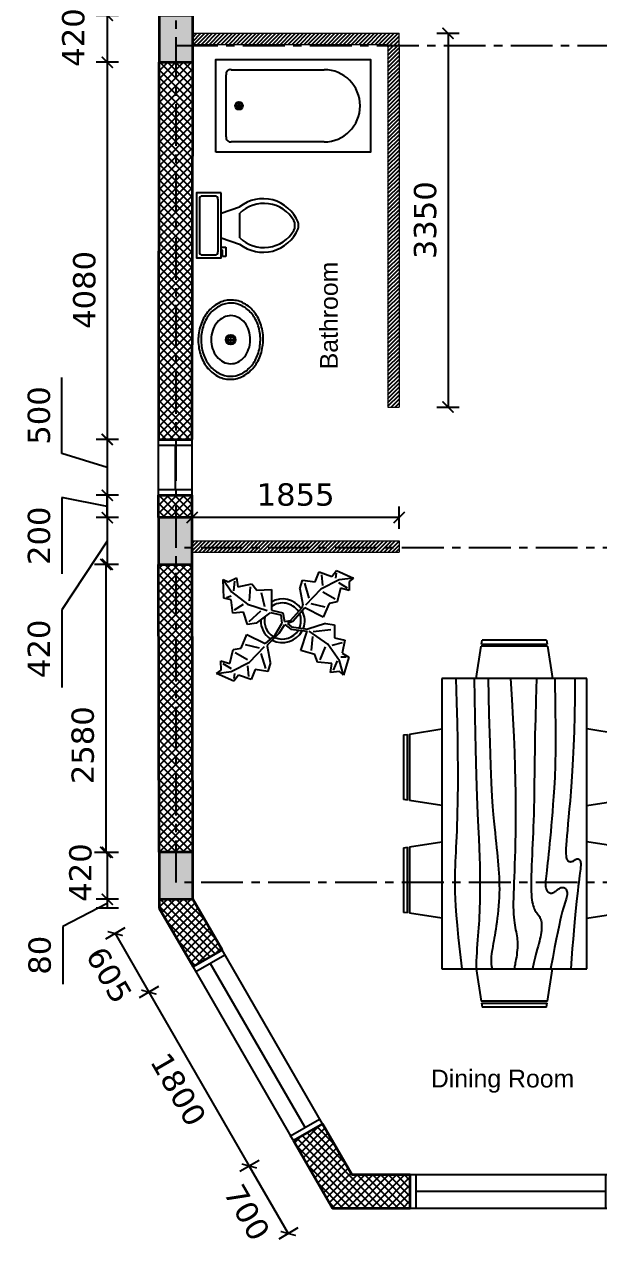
# Model space of a CAD drawing. Header units: inches. Extents: x 16003 to 43424, y 15062 to 33012.
# Drawn here: x 16003 to 21151, y 15418 to 26327 of the extents above; entities that cross this region are included whole.
import ezdxf

# ---------------------------------------------------------------- set-up
doc = ezdxf.new("R2010")
doc.units = ezdxf.units.IN
doc.header["$MEASUREMENT"] = 0
doc.linetypes.add('CENTER', pattern=[2, 1.25, -0.25, 0.25, -0.25])
for name, color, linetype, lineweight in [('Columns', 7, 'Continuous', 35), ('External Walls', 2, 'Continuous', 35), ('Internal Walls', 1, 'Continuous', 20)]:
    doc.layers.add(name, color=color, linetype=linetype, lineweight=lineweight)
for name, color, linetype in [('Dimensions', 1, 'Continuous'), ('Furniture', 8, 'Continuous'), ('Grid Lines', 8, 'CENTER'), ('Hatch', 7, 'Continuous'), ('Text', 7, 'Continuous'), ('Windows', 3, 'Continuous')]:
    doc.layers.add(name, color=color, linetype=linetype)
doc.styles.get("Standard").update_dxf_attribs({"font": 'arial.ttf'})
doc.styles.add('Verdana', font='verdana.ttf')
doc.dimstyles.get("Standard").update_dxf_attribs({"dimscale": 100, "dimtxt": 2, "dimasz": 1, "dimexe": 1, "dimexo": 1, "dimgap": 1, "dimtad": 1, "dimdec": 0, "dimrnd": 5, "dimzin": 0, "dimdsep": 46, "dimtxsty": 'Verdana', "dimblk": 'ARCHTICK', "dimcen": 0.09, "dimclrd": 256, "dimclre": 256, "dimclrt": 256, "dimadec": 0, "dimazin": 0, "dimtfac": 1, "dimtdec": 0, "dimtofl": 0, "dimtmove": 0, "dimatfit": 3, "dimfxl": 1, "dimfxlon": 1, "dimtfillclr": 2, "dimtolj": 1, "dimtzin": 0, "dimlwd": -1, "dimlwe": -1, "dimarcsym": 0})

# ---------------------------------------------------------------- blocks, each defined once
blk = doc.blocks.new('Window Type W1 1800mm')
at = {"layer": 'Windows'}
for p, q in [((0, 300), (1800, 300)), ((0, 300), (50, 300)), ((50, 300), (50, 0)), ((1750, 300), (1750, 0)), ((0, 0), (1800, 0))]:
    blk.add_line(p, q, dxfattribs=at)
at = {"layer": 'Windows', "color": 251}
blk.add_line((50, 150), (1750, 150), dxfattribs=at)
blk = doc.blocks.new('Dining Set - 36 x 72 in.')
at = {"linetype": 'Continuous'}
for p, q in [((-22, 27.5), (-22.1562, 26.50042)), ((-22, 27.5), (-6, 27.5)), ((-5.8437, 26.49966), (-6, 27.5)), ((6, 27.5), (5.8438, 26.50042)), ((6, 27.5), (22, 27.5)), ((22.1563, 26.49966), (22, 27.5)), ((-22.2343, 26.00059), (-23.4847, 17.99762)), ((-22.2304, 26), (-5.7608, 26)), ((-5.8416, 26.5), (-22.1534, 26.5)), ((-4.5152, 17.99762), (-5.7655, 25.99926)), ((5.7657, 26.00059), (4.5153, 17.99762)), ((5.7696, 26), (22.2392, 26)), ((22.1584, 26.5), (5.8466, 26.5)), ((23.4848, 17.99762), (22.2345, 25.99926)), ((36, 18), (-36, 18)), ((-36, 18), (-36, -18)), ((36, -18), (36, 18)), ((-44.0006, 8.23428), (-35.9976, 9.48474)), ((44.0006, 8.23428), (35.9976, 9.48474)), ((-45.5, 8), (-44.5004, 8.15617)), ((-45.5, 8), (-45.5, -8)), ((-44.5, -8.15843), (-44.5, 8.15338)), ((-44, 8.23041), (-44, -8.23915)), ((44, 8.23041), (44, -8.23915)), ((44.5, -8.15843), (44.5, 8.15338)), ((45.5, 8), (44.5005, 8.15617)), ((45.5, 8), (45.5, -8)), ((-44.4997, -8.15631), (-45.5, -8)), ((-35.9976, -9.48476), (-43.9993, -8.2345)), ((35.9976, -9.48476), (43.9993, -8.2345)), ((44.4997, -8.15631), (45.5, -8)), ((-36, -18), (36, -18)), ((-22.2343, -26.0006), (-23.4847, -17.99762)), ((-4.5152, -17.99762), (-5.7655, -25.99928)), ((5.7657, -26.0006), (4.5153, -17.99762)), ((23.4848, -17.99762), (22.2345, -25.99928)), ((-22.2304, -26), (-5.7608, -26)), ((-22, -27.5), (-22.1562, -26.50044)), ((-5.8416, -26.5), (-22.1534, -26.5)), ((-5.8437, -26.49967), (-6, -27.5)), ((5.7696, -26), (22.2392, -26)), ((6, -27.5), (5.8438, -26.50044)), ((22.1584, -26.5), (5.8466, -26.5)), ((22.1563, -26.49967), (22, -27.5)), ((-22, -27.5), (-6, -27.5)), ((6, -27.5), (22, -27.5))]:
    blk.add_line(p, q, dxfattribs=at)
for points in [[(-36, 15), (-31.1772, 14.97754), (-26.8079, 14.91406), (-22.8538, 14.81543), (-19.276, 14.6875), (-16.0362, 14.53613), (-13.0957, 14.36718), (-10.4159, 14.18652), (-7.9583, 14), (-5.6904, 13.81315), (-3.6035, 13.63021), (-1.6954, 13.45508), (0.0365, 13.29166), (1.5945, 13.14388), (2.9811, 13.01562), (4.1988, 12.9108), (5.25, 12.83333), (6.1393, 12.78613), (6.8802, 12.76823), (7.4883, 12.77767), (7.9792, 12.8125), (8.3685, 12.87077), (8.6719, 12.95052), (8.9049, 13.0498), (9.0833, 13.16666), (9.2205, 13.29899), (9.3216, 13.44401), (9.3895, 13.59879), (9.4271, 13.76041), (9.4373, 13.92594), (9.4232, 14.09245), (9.3875, 14.257), (9.3333, 14.41666), (9.2638, 14.56917), (9.1836, 14.71484), (9.0975, 14.85465), (9.0104, 14.98958), (8.9272, 15.1206), (8.8529, 15.2487), (8.7922, 15.37483), (8.75, 15.5), (8.7305, 15.62467), (8.7344, 15.74739), (8.7617, 15.86621), (8.8125, 15.97916), (8.8867, 16.08431), (8.9844, 16.17968), (9.1055, 16.26334), (9.25, 16.33333), (9.4189, 16.38802), (9.6172, 16.42708), (9.8506, 16.45052), (10.125, 16.45833), (10.4463, 16.45052), (10.8203, 16.42708), (11.2529, 16.38802), (11.75, 16.33333), (12.3184, 16.26318), (12.9694, 16.17838), (13.7151, 16.07991), (14.5677, 15.96875), (15.5395, 15.84586), (16.6426, 15.71224), (17.8893, 15.56884), (19.2917, 15.41666), (20.859, 15.25667), (22.5879, 15.08984), (24.4721, 14.91715), (26.5052, 14.73958), (28.6809, 14.5581), (30.9929, 14.3737), (33.4347, 14.18733), (36, 14)], [(-36, 10), (-28.9766, 10.14274), (-23.1725, 10.20442), (-18.4241, 10.19775), (-14.5677, 10.13541), (-11.4399, 10.03011), (-8.877, 9.89453), (-6.7154, 9.74137), (-4.7917, 9.58333), (-2.9698, 9.43082), (-1.2246, 9.28515), (0.4415, 9.14534), (2.026, 9.01041), (3.5266, 8.87939), (4.9408, 8.7513), (6.266, 8.62516), (7.5, 8.5), (8.6411, 8.37549), (9.6914, 8.2539), (10.6538, 8.13818), (11.5312, 8.03125), (12.3267, 7.93603), (13.043, 7.85547), (13.6831, 7.79248), (14.25, 7.75), (14.7471, 7.7303), (15.1797, 7.73307), (15.5537, 7.75732), (15.875, 7.80208), (16.1494, 7.86637), (16.3828, 7.94922), (16.5811, 8.04964), (16.75, 8.16666), (16.8944, 8.29915), (17.0143, 8.44531), (17.1089, 8.60319), (17.1771, 8.77083), (17.218, 8.94629), (17.2305, 9.1276), (17.2137, 9.31282), (17.1667, 9.5), (17.0895, 9.6875), (16.987, 9.875), (16.8649, 10.0625), (16.7292, 10.25), (16.5856, 10.4375), (16.4401, 10.625), (16.2985, 10.8125), (16.1667, 11), (16.05, 11.18733), (15.9518, 11.3737), (15.8752, 11.5581), (15.8229, 11.73958), (15.798, 11.91715), (15.8034, 12.08984), (15.842, 12.25667), (15.9167, 12.41666), (16.0295, 12.56836), (16.1784, 12.70833), (16.3605, 12.83268), (16.5729, 12.9375), (16.8127, 13.01888), (17.0768, 13.07291), (17.3625, 13.0957), (17.6667, 13.08333), (17.9894, 13.03312), (18.3418, 12.94726), (18.7382, 12.82918), (19.1927, 12.68229), (19.7195, 12.51001), (20.3327, 12.31575), (21.0465, 12.10294), (21.875, 11.875), (22.8357, 11.63354), (23.959, 11.37304), (25.2786, 11.08618), (26.8282, 10.76562), (28.6414, 10.40405), (30.752, 9.99414), (33.1936, 9.52856), (36, 9)], [(-36, 5.5), (-30.7157, 5.3348), (-26.069, 5.20963), (-21.9946, 5.11767), (-18.4271, 5.05208), (-15.3009, 5.00602), (-12.5508, 4.97265), (-10.1112, 4.94515), (-7.9167, 4.91666), (-5.909, 4.88167), (-4.0586, 4.83984), (-2.3429, 4.79215), (-0.7396, 4.73958), (0.7739, 4.6831), (2.22, 4.6237), (3.6213, 4.56233), (5, 4.5), (6.373, 4.43782), (7.7344, 4.3776), (9.0723, 4.32129), (10.375, 4.27083), (11.6309, 4.22819), (12.8281, 4.19531), (13.9551, 4.17415), (15, 4.16666), (15.954, 4.17448), (16.819, 4.19791), (17.6001, 4.23698), (18.3021, 4.29166), (18.9299, 4.36198), (19.4883, 4.44791), (19.9823, 4.54948), (20.4167, 4.66666), (20.7969, 4.79899), (21.1302, 4.94401), (21.4245, 5.09879), (21.6875, 5.26041), (21.9271, 5.42594), (22.1511, 5.59245), (22.3672, 5.757), (22.5834, 5.91666), (22.8065, 6.06868), (23.0404, 6.21093), (23.2879, 6.34147), (23.5521, 6.45833), (23.8358, 6.55957), (24.142, 6.64323), (24.4735, 6.70735), (24.8334, 6.75), (25.2235, 6.76969), (25.642, 6.76692), (26.0858, 6.74267), (26.5521, 6.69791), (27.0379, 6.63362), (27.5404, 6.55078), (28.0565, 6.45036), (28.5834, 6.33333), (29.1242, 6.19987), (29.7071, 6.04687), (30.3661, 5.87044), (31.1354, 5.66666), (32.0493, 5.43164), (33.142, 5.16146), (34.4475, 4.85221), (36, 4.5)], [(-36, -1), (-30.7915, -0.6591), (-26.0195, -0.38216), (-21.6519, -0.16284), (-17.6563, 0.00521), (-14.0005, 0.12833), (-10.6523, 0.21289), (-7.5796, 0.26522), (-4.75, 0.29166), (-2.134, 0.29793), (0.2878, 0.28711), (2.5317, 0.26163), (4.6146, 0.22396), (6.5529, 0.17651), (8.3633, 0.12174), (10.0623, 0.06209), (11.6667, 0), (13.1899, -0.06201), (14.6341, -0.1211), (15.9982, -0.17432), (17.2813, -0.21875), (18.4823, -0.25147), (19.6003, -0.26953), (20.6343, -0.27002), (21.5834, -0.25), (22.4481, -0.20768), (23.2357, -0.14584), (23.9549, -0.06836), (24.6146, 0.02083), (25.2235, 0.11784), (25.7904, 0.21875), (26.3241, 0.31966), (26.8334, 0.41666), (27.3265, 0.50618), (27.8099, 0.58593), (28.2894, 0.65397), (28.7709, 0.70833), (29.2601, 0.74707), (29.763, 0.76823), (30.2855, 0.76985), (30.8334, 0.75), (31.4088, 0.70784), (31.9994, 0.64713), (32.589, 0.57275), (33.1615, 0.48958), (33.7008, 0.4025), (34.1908, 0.3164), (34.6153, 0.23616), (34.9584, 0.16666), (35.2099, 0.11165), (35.3848, 0.07031), (35.504, 0.04069), (35.5886, 0.02083), (35.6594, 0.00879), (35.7377, 0.0026), (35.8442, 0.00032), (36, 0)], [(-36, -6.5), (-27.1843, -6.31267), (-20.084, -6.1263), (-14.469, -5.9419), (-10.1094, -5.76042), (-6.7752, -5.58285), (-4.2363, -5.41016), (-2.2629, -5.24333), (-0.625, -5.08334), (0.8708, -4.93099), (2.2715, -4.78646), (3.5872, -4.64974), (4.8281, -4.52084), (6.0046, -4.39974), (7.127, -4.28646), (8.2053, -4.18099), (9.25, -4.08334), (10.2705, -3.99382), (11.2734, -3.91407), (12.2647, -3.84603), (13.25, -3.79167), (14.2354, -3.75293), (15.2266, -3.73177), (16.2295, -3.73015), (17.25, -3.75), (18.2912, -3.79248), (19.3451, -3.85547), (20.4009, -3.93604), (21.4479, -4.03125), (22.4754, -4.13819), (23.4727, -4.25391), (24.4289, -4.37549), (25.3334, -4.5), (26.1785, -4.62492), (26.9694, -4.74935), (27.7145, -4.87281), (28.4219, -4.99479), (29.1, -5.11483), (29.7572, -5.23242), (30.4016, -5.34709), (31.0417, -5.45834), (31.6837, -5.56437), (32.3262, -5.65821), (32.9658, -5.73153), (33.599, -5.77604), (34.2224, -5.78345), (34.8327, -5.74545), (35.4264, -5.65373), (36, -5.5)], [(-36, -10), (-26.4022, -9.81299), (-18.4675, -9.62891), (-11.9839, -9.45069), (-6.7396, -9.28125), (-2.5226, -9.12354), (0.8789, -8.98047), (3.6769, -8.85498), (6.0833, -8.75), (8.2767, -8.66765), (10.3021, -8.60677), (12.1712, -8.56543), (13.8958, -8.54167), (15.4876, -8.53353), (16.9583, -8.53907), (18.3197, -8.55632), (19.5834, -8.58334), (20.7616, -8.61841), (21.8685, -8.66081), (22.9188, -8.71004), (23.9271, -8.76563), (24.9081, -8.82707), (25.8763, -8.89388), (26.8465, -8.96558), (27.8334, -9.04167), (28.8474, -9.12118), (29.8828, -9.20117), (30.93, -9.27824), (31.9792, -9.34896), (33.0205, -9.40991), (34.0443, -9.45768), (35.0407, -9.48885), (36, -9.5)], [(-36, -14.5), (-30.0881, -14.33513), (-25.0332, -14.21224), (-20.7312, -14.12647), (-17.0781, -14.07292), (-13.97, -14.04671), (-11.3027, -14.04297), (-8.9724, -14.05681), (-6.875, -14.08334), (-4.9224, -14.11833), (-3.0905, -14.16016), (-1.3709, -14.20785), (0.2448, -14.26042), (1.7647, -14.3169), (3.1973, -14.3763), (4.5507, -14.43767), (5.8333, -14.5), (7.0554, -14.5621), (8.235, -14.62175), (9.3922, -14.67652), (10.5469, -14.72396), (11.7192, -14.76164), (12.929, -14.78711), (14.1965, -14.79794), (15.5417, -14.79167), (16.9933, -14.76424), (18.6152, -14.70508), (20.4804, -14.60197), (22.6615, -14.44271), (25.2312, -14.21509), (28.2624, -13.9069), (31.8277, -13.50594), (36, -13)]]:
    blk.add_lwpolyline(points, dxfattribs=at)
blk = doc.blocks.new('Bath Tub - 26 x 60 in.')
for p, q in [((8, -18), (10, -18)), ((9, -17), (9, -19))]:
    blk.add_line(p, q)
blk.add_lwpolyline([(0, -36), (0, 0), (60, 0), (60, -36)], close=True)
for points in [[(6, -4), (42, -4)], [(4, -30), (4, -6)], [(42, -32), (6, -32)]]:
    blk.add_lwpolyline(points)
for radius in [1.5, 1]:
    blk.add_circle((9, -18), radius)
for centre, radius, start, end in [((5.75, -5.75), 1.77, 81.8699, 188.1301), ((42, -18), 14, 270, 90), ((5.75, -30.25), 1.77, 171.8699, 278.1301)]:
    blk.add_arc(centre, radius, start, end)
blk = doc.blocks.new('Toilet - top')
for p, q in [((9.5, -6), (9.5, -2)), ((-10, -8.5), (-8, -8.5)), ((-10, -9.5), (-10, -8.5)), ((-7, -9.5), (-10, -9.5)), ((-8, -8.5), (-8, -8)), ((-7, -8), (-7, -9.5)), ((-4, -8), (-6, -14)), ((4, -8), (6, -14)), ((4, -14), (-4, -14))]:
    blk.add_line(p, q)
blk.add_lwpolyline([(10.5, -8), (10.5, 0), (-10.5, 0), (-10.5, -8)], close=True)
for points in [[(-9.5, -2), (-9.5, -6)], [(8.5, -1), (-8.5, -1)], [(-8.5, -7), (8.5, -7)]]:
    blk.add_lwpolyline(points)
for centre, radius, start, end in [((-8.62, -1.88), 0.884, 81.8699, 188.1301), ((8.62, -1.88), 0.884, 351.8699, 98.1301), ((-8.62, -6.12), 0.884, 171.8699, 278.1301), ((8.62, -6.12), 0.884, 261.8699, 8.1301), ((3.52, -21.58), 12.17, 141.4691, 247.9714), ((4.2, -21.82), 11.33, 136.3677, 238.9468), ((-3.52, -21.58), 12.17, 292.0284, 38.5307), ((-4.2, -21.82), 11.33, 301.053, 43.6321), ((0, -27.88), 4, 245.7318, 294.2682), ((0, -29), 4, 254.8605, 285.1395)]:
    blk.add_arc(centre, radius, start, end)
blk = doc.blocks.new('Sink - Oval top')
for p, q in [((-1, 0), (1, 0)), ((0, 1), (0, -1))]:
    blk.add_line(p, q)
at = {"linetype": 'Continuous'}
for points in [[(-12.23, 0.39, 0.117634), (-11.46, -3.36, 0.104469), (-8.88, -6.8, 0.090016), (-5.08, -9.07, 0.08192), (-0.32, -10.02, 0.08192), (4.49, -9.38, 0.090016), (8.42, -7.36, 0.104469), (11.22, -4.09, 0.117634), (12.23, -0.39, 0.117634), (11.46, 3.36, 0.104469), (8.88, 6.8, 0.090016), (5.08, 9.07, 0.08192), (0.32, 10.02, 0.08192), (-4.49, 9.38, 0.090016), (-8.42, 7.36, 0.104469), (-11.22, 4.09, 0.117634)], [(-11.29, 0.16, 0.118622), (-10.52, -3.25, 0.104678), (-8.07, -6.36, 0.089562), (-4.54, -8.37, 0.081185), (-0.13, -9.15, 0.081185), (4.3, -8.49, 0.089562), (7.89, -6.58, 0.104678), (10.42, -3.55, 0.118622), (11.29, -0.16, 0.118622), (10.52, 3.25, 0.104678), (8.07, 6.36, 0.089562), (4.54, 8.37, 0.081185), (0.13, 9.15, 0.081185), (-4.3, 8.49, 0.089562), (-7.89, 6.58, 0.104678), (-10.42, 3.55, 0.118622)], [(-7.42, 0.08, 0.118283), (-6.91, -2.17, 0.104607), (-5.29, -4.21, 0.089718), (-2.97, -5.53, 0.081436), (-0.07, -6.04, 0.081436), (2.84, -5.59, 0.089718), (5.2, -4.33, 0.104607), (6.86, -2.32, 0.118283), (7.42, -0.08, 0.118283), (6.91, 2.17, 0.104607), (5.29, 4.21, 0.089718), (2.97, 5.53, 0.081436), (0.07, 6.04, 0.081436), (-2.84, 5.59, 0.089718), (-5.2, 4.33, 0.104607), (-6.86, 2.32, 0.118283)]]:
    blk.add_lwpolyline(points, format="xyb", close=True, dxfattribs=at)
for radius in [1.5, 1]:
    blk.add_circle((0, 0), radius)
blk = doc.blocks.new('Window Type W3 500mm')
at = {"layer": 'Windows'}
for p, q in [((0, 300), (500, 300)), ((0, 300), (50, 300)), ((50, 300), (50, 0)), ((450, 300), (450, 0)), ((0, 0), (500, 0))]:
    blk.add_line(p, q, dxfattribs=at)
at = {"layer": 'Windows', "color": 251}
blk.add_line((50, 150), (450, 150), dxfattribs=at)
blk = doc.blocks.new('Plant - Rubber or Philodendron')
at = {"linetype": 'Continuous'}
for p, q in [((8.8871, 10.7908), (9.9809, 13.4933)), ((9.9809, 13.4933), (13.3837, 12.301)), ((13.3837, 12.301), (14.68, 13.9039)), ((14.68, 13.9039), (19.3848, 11.8146)), ((-16.2005, 11.4774), (-13.9899, 8.1064)), ((-16.2005, 11.4774), (-14.8639, 10.7964)), ((-16.0159, 6.3329), (-16.2005, 11.4774)), ((-14.8639, 10.7964), (-12.6195, 11.8975)), ((-13.3174, 8.325), (-13.0735, 11.0065)), ((-12.6195, 11.8975), (-12.1909, 9.4345)), ((-12.1909, 9.4345), (-8.3829, 10.3)), ((-8.3829, 10.3), (-7.0549, 8.501)), ((4.6914, 8.8812), (5.3859, 11.2828)), ((5.3859, 11.2828), (8.8871, 10.7908)), ((5.9878, 10.4842), (7.1971, 6.3869)), ((15.3859, 11.3055), (10.3916, 8.7942)), ((10.5828, 12.6946), (10.8893, 9.7953)), ((14.5816, 13.2037), (14.3848, 11.8033)), ((15.2875, 10.6053), (17.5907, 9.2105)), ((19.3848, 11.8146), (15.3859, 11.3055)), ((19.3848, 11.8146), (18.1868, 10.9119)), ((18.1868, 10.9119), (18.1925, 8.4119)), ((-15.3434, 6.5514), (-13.9984, 6.9884)), ((-13.9899, 8.1064), (-9.5434, 4.7185)), ((-8.8369, 9.409), (-9.0894, 5.6095)), ((-7.0549, 8.501), (-3.0284, 8.6941)), ((-4.8529, 4.012), (-5.7184, 7.82)), ((-3.0284, 8.6941), (-3.0709, 3.1041)), ((4.6914, 8.8812), (5.5014, 4.4831)), ((10.3916, 8.7942), (6.2847, 4.4028)), ((14.2977, 6.1031), (10.9934, 7.9956)), ((15.7909, 9.1065), (14.8995, 5.3044)), ((18.1925, 8.4119), (15.7909, 9.1065)), ((-14.0069, 5.8704), (-16.0159, 6.3329)), ((-13.5868, 2.2894), (-14.0069, 5.8704)), ((-13.1329, 3.1804), (-10.6614, 4.727)), ((-9.5434, 4.7185), (-4.1917, 2.9888)), ((2.1141, 0.2298), (5.4346, 3.9146)), ((6.1032, 3.6844), (2.8262, -0.031)), ((5.4346, 3.9146), (5.5014, 4.4831)), ((11.1089, 1.1958), (6.1032, 3.6844)), ((7.7005, 4.8881), (11.5025, 3.9967)), ((12.7005, 4.8994), (11.1089, 1.1958)), ((14.8995, 5.3044), (12.7005, 4.8994)), ((-10.6784, 2.491), (-13.5868, 2.2894)), ((-9.5858, -0.8715), (-10.6784, 2.491)), ((-9.1318, 0.0195), (-5.9793, 2.9025)), ((-7.1228, -0.443), (-3.5248, 2.2131)), ((-3.5248, 2.2131), (-3.3011, 2.4355)), ((-3.3011, 2.4355), (-0.5306, 1.7947)), ((-3.0709, 3.1041), (0.0797, 2.3163)), ((-0.5306, 1.7947), (-0.2255, -0.5527)), ((-0.5306, 1.7947), (-0.5306, 1.7947)), ((0.0797, 2.3163), (0.4866, -0.031)), ((0.4866, -0.031), (2.1141, 0.2298)), ((-7.1228, -0.443), (-9.5858, -0.8715)), ((-4.0579, -6.2781), (-0.9375, -3.1608)), ((-2.019, -3.6148), (-0.2255, -0.5527)), ((-0.9375, -3.1608), (0.5883, -0.8135)), ((0.5883, -0.8135), (2.2447, -2.0916)), ((2.8262, -0.031), (1.3003, -0.5527)), ((1.3003, -0.5527), (2.4193, -1.4655)), ((2.2447, -2.0916), (6.7108, -2.6626)), ((2.4193, -1.4655), (6.895, -2.1175)), ((4.943, -7.9659), (6.7108, -2.6626)), ((11.6605, -0.5413), (6.895, -2.1175)), ((12.3677, -6.1981), (7.219, -2.6772)), ((8.3544, -2.7453), (13.1973, -2.1704)), ((11.6605, -0.5413), (14.1354, -0.8948)), ((14.1354, -0.8948), (14.1354, -4.4304)), ((-11.3237, -7.2629), (-9.7321, -3.5593)), ((-6.3237, -7.2516), (-10.1257, -6.3602)), ((-9.7321, -3.5593), (-4.7264, -6.0479)), ((-2.019, -3.6148), (-4.7264, -6.0479)), ((-4.1246, -6.8466), (-4.0579, -6.2781)), ((8.125, -4.0768), (7.7715, -7.9659)), ((15.5496, -10.7943), (12.3677, -6.1981)), ((16.2567, -5.8446), (13.4283, -6.5517)), ((14.1354, -4.4304), (16.9638, -5.1375)), ((16.9638, -5.1375), (16.2567, -8.673)), ((-14.4141, -11.4699), (-13.5228, -7.6679)), ((-13.5228, -7.6679), (-11.3237, -7.2629)), ((-12.921, -8.4665), (-9.6166, -10.359)), ((-9.0148, -11.1577), (-4.9047, -6.8122)), ((-4.611, -12.8477), (-5.8203, -8.7504)), ((-3.3146, -11.2447), (-4.1246, -6.8466)), ((8.8321, -9.0266), (4.943, -7.9659)), ((9.5392, -11.1479), (8.8321, -9.0266)), ((10.2463, -10.4408), (11.6605, -6.9053)), ((17.3174, -9.7337), (15.9032, -9.7337)), ((16.2567, -8.673), (18.0245, -9.7337)), ((18.0245, -9.7337), (16.6103, -14.6834)), ((-18.008, -14.1781), (-16.8101, -13.2754)), ((-16.8157, -10.7754), (-14.4141, -11.4699)), ((-16.8101, -13.2754), (-16.8157, -10.7754)), ((-13.9107, -12.9688), (-16.2139, -11.574)), ((-14.0091, -13.669), (-9.0148, -11.1577)), ((-9.206, -15.0581), (-9.5126, -12.1588)), ((-7.5103, -13.1543), (-8.6042, -15.8568)), ((-4.0092, -13.6463), (-7.5103, -13.1543)), ((-3.3146, -11.2447), (-4.0092, -13.6463)), ((13.4283, -11.5015), (9.5392, -11.1479)), ((13.0748, -13.9763), (13.4283, -11.5015)), ((14.8425, -10.7943), (13.7819, -13.2692)), ((16.6103, -14.6834), (15.5496, -10.7943)), ((-18.008, -14.1781), (-14.0091, -13.669)), ((-13.3032, -16.2674), (-18.008, -14.1781)), ((-12.0069, -14.6645), (-13.3032, -16.2674)), ((-13.2048, -15.5672), (-13.008, -14.1668)), ((-8.6042, -15.8568), (-12.0069, -14.6645)), ((15.5496, -13.6228), (13.0748, -13.9763)), ((16.6103, -14.6834), (15.5496, -13.6228))]:
    blk.add_line(p, q, dxfattribs=at)
for centre, radius, start, end in [((0, 0), 6.1275, 34.37569, 120.1028), ((-0.0601, -0.2075), 5.2461, 33.82192, 124.9414), ((0.0308, 0.1664), 6, 178.6147, 235.1169), ((0.0308, 0.1664), 5, 168.1647, 238.6725), ((-0.2664, 0.1682), 5.2775, 338.4094, 20.03007), ((-0.098, 0.1364), 6.1288, 341.2017, 26.09184), ((-0.0234, 0.3825), 6.1492, 242.5812, 331.2714), ((-0.1102, 0.4886), 5.2883, 247.3711, 327.472)]:
    blk.add_arc(centre, radius, start, end, dxfattribs=at)
blk = doc.blocks.new('_ArchTick')
at = {"color": 0, "linetype": 'ByBlock', "const_width": 0.15}
blk.add_lwpolyline([(-0.5, -0.5), (0.5, 0.5)], dxfattribs=at)
blk = doc.blocks.new('*D42')
at = {"layer": 'Defpoints', "color": 0, "transparency": 16777216}
for p in [(17213, 26407), (16747, 25987), (17213, 25987)]:
    blk.add_point(p, dxfattribs=at)
at = {"layer": 'Dimensions', "transparency": 16777216}
for p, q in [((16847, 26407), (16647, 26407)), ((16747, 26407), (16747, 25987)), ((16847, 25987), (16647, 25987))]:
    blk.add_line(p, q, dxfattribs=at)
at = {"layer": 'Dimensions', "transparency": 16777216, "xscale": 100, "yscale": 100, "zscale": 100}
for p, rotation in [((16747, 26407), 90), ((16747, 25987), 270)]:
    blk.add_blockref('_ArchTick', p, dxfattribs=dict(at, rotation=rotation))
at = {"layer": 'Dimensions', "transparency": 16777216, "insert": (16443, 26209), "char_height": 200, "attachment_point": 5, "rotation": 90, "style": 'Verdana'}
blk.add_mtext('\\A1;420', dxfattribs=at)
blk = doc.blocks.new('*D46')
at = {"layer": 'Defpoints', "color": 0, "transparency": 16777216}
for p in [(17213, 25987), (16747, 21907), (17213, 21907)]:
    blk.add_point(p, dxfattribs=at)
at = {"layer": 'Dimensions', "transparency": 16777216}
for p, q in [((16847, 25987), (16647, 25987)), ((16747, 25987), (16747, 21907)), ((16847, 21907), (16647, 21907))]:
    blk.add_line(p, q, dxfattribs=at)
at = {"layer": 'Dimensions', "transparency": 16777216, "xscale": 100, "yscale": 100, "zscale": 100}
for p, rotation in [((16747, 25987), 90), ((16747, 21907), 270)]:
    blk.add_blockref('_ArchTick', p, dxfattribs=dict(at, rotation=rotation))
at = {"layer": 'Dimensions', "transparency": 16777216, "insert": (16542, 23947), "char_height": 200, "attachment_point": 5, "rotation": 90, "style": 'Verdana'}
blk.add_mtext('\\A1;4080', dxfattribs=at)
blk = doc.blocks.new('*D47')
at = {"layer": 'Defpoints', "color": 0, "transparency": 16777216}
for p in [(17207, 21907), (16747, 21487), (17207, 21487)]:
    blk.add_point(p, dxfattribs=at)
at = {"layer": 'Dimensions', "transparency": 16777216}
for p, q in [((16847, 21907), (16647, 21907)), ((16747, 21907), (16747, 21487)), ((16747, 21697), (16339, 21079)), ((16847, 21487), (16647, 21487)), ((16339, 21079), (16339, 20383))]:
    blk.add_line(p, q, dxfattribs=at)
at = {"layer": 'Dimensions', "transparency": 16777216, "xscale": 100, "yscale": 100, "zscale": 100}
for p, rotation in [((16747, 21907), 90), ((16747, 21487), 270)]:
    blk.add_blockref('_ArchTick', p, dxfattribs=dict(at, rotation=rotation))
at = {"layer": 'Dimensions', "transparency": 16777216, "insert": (16135, 20731), "char_height": 200, "attachment_point": 5, "rotation": 90, "style": 'Verdana'}
blk.add_mtext('\\A1;420', dxfattribs=at)
blk = doc.blocks.new('*D48')
at = {"layer": 'Defpoints', "color": 0, "transparency": 16777216}
for p in [(17207, 21487), (16733, 18907), (17213, 18907)]:
    blk.add_point(p, dxfattribs=at)
at = {"layer": 'Dimensions', "transparency": 16777216}
for p, q in [((16833, 21487), (16633, 21487)), ((16733, 21487), (16733, 18907)), ((16833, 18907), (16633, 18907))]:
    blk.add_line(p, q, dxfattribs=at)
at = {"layer": 'Dimensions', "transparency": 16777216, "xscale": 100, "yscale": 100, "zscale": 100}
for p, rotation in [((16733, 21487), 90), ((16733, 18907), 270)]:
    blk.add_blockref('_ArchTick', p, dxfattribs=dict(at, rotation=rotation))
at = {"layer": 'Dimensions', "transparency": 16777216, "insert": (16528, 19867), "char_height": 200, "attachment_point": 5, "rotation": 90, "style": 'Verdana'}
blk.add_mtext('\\A1;2580', dxfattribs=at)
blk = doc.blocks.new('*D50')
at = {"layer": 'Defpoints', "color": 0, "transparency": 16777216}
for p in [(17213, 18907), (16747, 18487), (17213, 18487)]:
    blk.add_point(p, dxfattribs=at)
at = {"layer": 'Dimensions', "transparency": 16777216}
for p, q in [((16847, 18907), (16647, 18907)), ((16747, 18907), (16747, 18487)), ((16847, 18487), (16647, 18487))]:
    blk.add_line(p, q, dxfattribs=at)
at = {"layer": 'Dimensions', "transparency": 16777216, "xscale": 100, "yscale": 100, "zscale": 100}
for p, rotation in [((16747, 18907), 90), ((16747, 18487), 270)]:
    blk.add_blockref('_ArchTick', p, dxfattribs=dict(at, rotation=rotation))
at = {"layer": 'Dimensions', "transparency": 16777216, "insert": (16507, 18726), "char_height": 200, "attachment_point": 5, "rotation": 90, "style": 'Verdana'}
blk.add_mtext('\\A1;420', dxfattribs=at)
blk = doc.blocks.new('*D51')
at = {"layer": 'Defpoints', "color": 0, "transparency": 16777216}
for p in [(17213, 18487), (16747, 18407), (17213, 18407)]:
    blk.add_point(p, dxfattribs=at)
at = {"layer": 'Dimensions', "transparency": 16777216}
for p, q in [((16747, 18447), (16347, 18242)), ((16847, 18487), (16647, 18487)), ((16747, 18487), (16747, 18407)), ((16847, 18407), (16647, 18407)), ((16347, 18242), (16347, 17727))]:
    blk.add_line(p, q, dxfattribs=at)
at = {"layer": 'Dimensions', "transparency": 16777216, "insert": (16142, 17985), "char_height": 200, "attachment_point": 5, "rotation": 90, "style": 'Verdana'}
blk.add_mtext('\\A1;80', dxfattribs=at)
blk = doc.blocks.new('*D52')
at = {"layer": 'Defpoints', "color": 0, "transparency": 16777216}
for p in [(17207, 22607), (16747, 22107), (17207, 22107)]:
    blk.add_point(p, dxfattribs=at)
at = {"layer": 'Dimensions', "transparency": 16777216}
for p, q in [((16339, 22481), (16339, 23162)), ((16847, 22607), (16647, 22607)), ((16747, 22607), (16747, 22107)), ((16747, 22357), (16339, 22481)), ((16847, 22107), (16647, 22107))]:
    blk.add_line(p, q, dxfattribs=at)
at = {"layer": 'Dimensions', "transparency": 16777216, "xscale": 100, "yscale": 100, "zscale": 100}
for p, rotation in [((16747, 22607), 90), ((16747, 22107), 270)]:
    blk.add_blockref('_ArchTick', p, dxfattribs=dict(at, rotation=rotation))
at = {"layer": 'Dimensions', "transparency": 16777216, "insert": (16135, 22822), "char_height": 200, "attachment_point": 5, "rotation": 90, "style": 'Verdana'}
blk.add_mtext('\\A1;500', dxfattribs=at)
blk = doc.blocks.new('*D59')
at = {"layer": 'Defpoints', "color": 0, "transparency": 16777216}
for p in [(16747, 22107), (17207, 22107), (17207, 21907)]:
    blk.add_point(p, dxfattribs=at)
at = {"layer": 'Dimensions', "transparency": 16777216}
for p, q in [((16747, 22007), (16340, 22087)), ((16340, 22087), (16340, 21402)), ((16847, 22107), (16647, 22107)), ((16747, 21907), (16747, 22107)), ((16847, 21907), (16647, 21907))]:
    blk.add_line(p, q, dxfattribs=at)
at = {"layer": 'Dimensions', "transparency": 16777216, "xscale": 100, "yscale": 100, "zscale": 100}
for p, rotation in [((16747, 22107), 90), ((16747, 21907), 270)]:
    blk.add_blockref('_ArchTick', p, dxfattribs=dict(at, rotation=rotation))
at = {"layer": 'Dimensions', "transparency": 16777216, "insert": (16136, 21744), "char_height": 200, "attachment_point": 5, "rotation": 90, "style": 'Verdana'}
blk.add_mtext('\\A1;200', dxfattribs=at)
blk = doc.blocks.new('*D60')
at = {"layer": 'Defpoints', "color": 0, "transparency": 16777216}
for p in [(17213, 18407), (17515, 17883), (17120, 17654)]:
    blk.add_point(p, dxfattribs=at)
at = {"layer": 'Dimensions', "transparency": 16777216}
for p, q in [((16904, 18229), (16731, 18129)), ((16818, 18179), (17120, 17654)), ((17207, 17704), (17034, 17604))]:
    blk.add_line(p, q, dxfattribs=at)
at = {"layer": 'Dimensions', "transparency": 16777216, "xscale": 100, "yscale": 100, "zscale": 100}
for p, rotation in [((16818, 18179), 119.9999999999992), ((17120, 17654), 299.9999999999993)]:
    blk.add_blockref('_ArchTick', p, dxfattribs=dict(at, rotation=rotation))
at = {"layer": 'Dimensions', "transparency": 16777216, "insert": (16764, 17808), "char_height": 200, "attachment_point": 5, "rotation": 300, "style": 'Verdana'}
blk.add_mtext('\\A1;605', dxfattribs=at)
blk = doc.blocks.new('*D61')
at = {"layer": 'Defpoints', "color": 0, "transparency": 16777216}
for p in [(17515, 17883), (18415, 16324), (18020, 16096)]:
    blk.add_point(p, dxfattribs=at)
at = {"layer": 'Dimensions', "transparency": 16777216}
for p, q in [((17207, 17704), (17034, 17604)), ((17120, 17654), (18020, 16096)), ((18107, 16146), (17934, 16046))]:
    blk.add_line(p, q, dxfattribs=at)
at = {"layer": 'Dimensions', "transparency": 16777216, "xscale": 100, "yscale": 100, "zscale": 100}
for p, rotation in [((17120, 17654), 119.9999999999999), ((18020, 16096), 299.9999999999998)]:
    blk.add_blockref('_ArchTick', p, dxfattribs=dict(at, rotation=rotation))
at = {"layer": 'Dimensions', "transparency": 16777216, "insert": (17384, 16782), "char_height": 200, "attachment_point": 5, "rotation": 300, "style": 'Verdana'}
blk.add_mtext('\\A1;1800', dxfattribs=at)
blk = doc.blocks.new('*D62')
at = {"layer": 'Defpoints', "color": 0, "transparency": 16777216}
for p in [(18415, 16324), (18765, 15719), (18369, 15491)]:
    blk.add_point(p, dxfattribs=at)
at = {"layer": 'Dimensions', "transparency": 16777216}
for p, q in [((18107, 16146), (17934, 16046)), ((18020, 16096), (18369, 15491)), ((18456, 15541), (18283, 15441))]:
    blk.add_line(p, q, dxfattribs=at)
at = {"layer": 'Dimensions', "transparency": 16777216, "xscale": 100, "yscale": 100, "zscale": 100}
for p, rotation in [((18020, 16096), 119.9999999999999), ((18369, 15491), 299.9999999999998)]:
    blk.add_blockref('_ArchTick', p, dxfattribs=dict(at, rotation=rotation))
at = {"layer": 'Dimensions', "transparency": 16777216, "insert": (17999, 15680), "char_height": 200, "attachment_point": 5, "rotation": 300, "style": 'Verdana'}
blk.add_mtext('\\A1;700', dxfattribs=at)
blk = doc.blocks.new('*D86')
at = {"layer": 'Defpoints', "color": 0, "transparency": 16777216}
for p in [(19363, 26247), (19363, 22897), (19801, 22897)]:
    blk.add_point(p, dxfattribs=at)
at = {"layer": 'Dimensions', "transparency": 16777216}
for p, q in [((19701, 26247), (19901, 26247)), ((19801, 26247), (19801, 22897)), ((19701, 22897), (19901, 22897))]:
    blk.add_line(p, q, dxfattribs=at)
at = {"layer": 'Dimensions', "transparency": 16777216, "xscale": 100, "yscale": 100, "zscale": 100}
for p, rotation in [((19801, 26247), 90), ((19801, 22897), 270)]:
    blk.add_blockref('_ArchTick', p, dxfattribs=dict(at, rotation=rotation))
at = {"layer": 'Dimensions', "transparency": 16777216, "insert": (19597, 24572), "char_height": 200, "attachment_point": 5, "rotation": 90, "style": 'Verdana'}
blk.add_mtext('\\A1;3350', dxfattribs=at)
blk = doc.blocks.new('*D89')
at = {"layer": 'Defpoints', "color": 0, "transparency": 16777216}
for p in [(17507, 21907), (17507, 21697), (19363, 21697)]:
    blk.add_point(p, dxfattribs=at)
at = {"layer": 'Dimensions', "transparency": 16777216}
for p, q in [((17507, 21807), (17507, 22007)), ((19363, 21807), (19363, 22007)), ((19363, 21907), (17507, 21907))]:
    blk.add_line(p, q, dxfattribs=at)
at = {"layer": 'Dimensions', "transparency": 16777216, "xscale": 100, "yscale": 100, "zscale": 100, "rotation": 180}
blk.add_blockref('_ArchTick', (17507, 21907), dxfattribs=at)
at = {"layer": 'Dimensions', "transparency": 16777216, "xscale": 100, "yscale": 100, "zscale": 100}
blk.add_blockref('_ArchTick', (19363, 21907), dxfattribs=at)
at = {"layer": 'Dimensions', "transparency": 16777216, "insert": (18435, 22112), "char_height": 200, "attachment_point": 5, "style": 'Verdana'}
blk.add_mtext('\\A1;1855', dxfattribs=at)

msp = doc.modelspace()

# ---------------------------------------------------------------- hatches: boundary and pattern name
at = {"layer": 'Hatch', "transparency": 33554687}
h = msp.add_hatch(dxfattribs=at)
h.set_pattern_fill('AR-CONC', color=256, scale=25)
h.set_pattern_definition([(50, (0, 0), (179.31505, -15.68803), [18.75, -206.25]), (355, (0, 0), (-34.6878, 188.048), [15, -165]), (100.45144, (14.94, -1.3), (144.6272, 172.36), [15.93505, -175.2855]), (46.1842, (0, 50), (266.8103, -41.3798), [28.125, -309.375]), (96.63564, (22.23, 46.55), (233.6655, 243.5297), [23.9026, -262.9284]), (351.1842, (0, 50), (233.6655, 243.5297), [22.5, -247.5]), (21, (25, 37.5), (149.22676, -100.6547), [18.75, -206.25]), (326, (25, 37.5), (60.8288, 181.2875), [15, -165]), (71.45144, (37.44, 29.11), (210.0556, 80.6328), [15.93505, -175.2855]), (37.5, (0, 0), (3.03996, 83.22346), [0, -163, 0, -167.5, 0, -165.625]), (7.5, (0, 0), (65.76738, 98.60293), [0, -95.5, 0, -159.25, 0, -63.125]), (327.5, (-55.75, 0), (133.45561, -5.63872), [0, -62.5, 0, -195, 0, -258.75]), (317.5, (-80.75, 0), (145.79654, 25.02625), [0, -81.25, 0, -129.5, 0, -183.75])])
h.paths.add_polyline_path([(17363, 26407.2), (17212.7, 26407.2), (17212.7, 25987.2), (17363, 25987.2)])
h.paths.add_polyline_path([(17512.7, 26137.2), (17363, 26137.2), (17363, 25987.2), (17512.7, 25987.2)])
h.paths.add_polyline_path([(17512.7, 26407.2), (17363, 26407.2), (17363, 26137.2), (17512.7, 26137.2)])
h.paths.add_polyline_path([(17363, 21907.2), (17207, 21907.2), (17207, 21487.2), (17363, 21487.2)])
h.paths.add_polyline_path([(17507, 21907.2), (17363, 21907.2), (17363, 21637.2), (17507, 21637.2)])
h.paths.add_polyline_path([(17507, 21637.2), (17363, 21637.2), (17363, 21487.2), (17507, 21487.2)])
h.paths.add_polyline_path([(17512.7, 18637.2), (17363, 18637.2), (17363, 18907.2), (17212.7, 18907.2), (17212.7, 18487.2), (17512.7, 18487.2)])
h.paths.add_polyline_path([(17512.7, 18907.2), (17363, 18907.2), (17363, 18637.2), (17512.7, 18637.2)], flags=17)
h.paths.add_polyline_path([(23363, 18907.2), (23212.7, 18907.2), (23212.7, 18637.2), (23363, 18637.2)])
h.paths.add_polyline_path([(23512.7, 18907.2), (23363, 18907.2), (23363, 18637.2), (23512.7, 18637.2)])
h.paths.add_polyline_path([(23512.7, 18637.2), (23363, 18637.2), (23212.7, 18637.2), (23212.7, 18487.2), (23512.7, 18487.2)])
h.paths.add_polyline_path([(29512.7, 18907.2), (29363, 18907.2), (29363, 18637.2), (29212.7, 18637.2), (29212.7, 18487.2), (29512.7, 18487.2)])
h.paths.add_polyline_path([(29363, 18907.2), (29212.7, 18907.2), (29212.7, 18637.2), (29363, 18637.2)], flags=17)
h.paths.add_polyline_path([(29363, 21907.2), (29212.7, 21907.2), (29212.7, 21637.2), (29363, 21637.2)])
h.paths.add_polyline_path([(29512.7, 21907.2), (29363, 21907.2), (29363, 21637.2), (29363, 21487.2), (29512.7, 21487.2)])
h.paths.add_polyline_path([(29363, 21637.2), (29212.7, 21637.2), (29212.7, 21487.2), (29363, 21487.2)])
h.paths.add_polyline_path([(23363, 21913.7), (23212.7, 21913.7), (23212.7, 21637.2), (23363, 21637.2)])
h.paths.add_polyline_path([(23512.7, 21913.7), (23363, 21913.7), (23363, 21637.2), (23512.7, 21637.2)])
h.paths.add_polyline_path([(23512.7, 21637.2), (23363, 21637.2), (23363, 21493.7), (23512.7, 21493.7)])
h.paths.add_polyline_path([(23363, 21637.2), (23212.7, 21637.2), (23212.7, 21493.7), (23363, 21493.7)])
h.paths.add_polyline_path([(25512.7, 26137.2), (25212.7, 26137.2), (25212.7, 25987.2), (25512.7, 25987.2)])
h.paths.add_polyline_path([(25363, 26407.2), (25212.7, 26407.2), (25212.7, 26137.2), (25363, 26137.2)])
h.paths.add_polyline_path([(25512.7, 26407.2), (25363, 26407.2), (25363, 26137.2), (25512.7, 26137.2)])
h.paths.add_polyline_path([(29512.7, 26407.2), (29212.7, 26407.2), (29212.7, 26137.2), (29363, 26137.2), (29363, 25987.2), (29512.7, 25987.2)])
h.paths.add_polyline_path([(29363, 26137.2), (29212.7, 26137.2), (29212.7, 25987.2), (29363, 25987.2)], flags=17)
h.paths.add_polyline_path([(23363, 26407.2), (23212.7, 26407.2), (23212.7, 26137.2), (23363, 26137.2)])
h.paths.add_polyline_path([(23512.7, 26407.2), (23363, 26407.2), (23363, 26137.2), (23512.7, 26137.2)])
h.paths.add_polyline_path([(23512.7, 26137.2), (23363, 26137.2), (23363, 25987.2), (23512.7, 25987.2)])
h.paths.add_polyline_path([(23363, 26137.2), (23212.7, 26137.2), (23212.7, 25987.2), (23363, 25987.2)])
h.paths.add_polyline_path([(25512.7, 28410.9), (25212.7, 28410.9), (25212.7, 28137.2), (25363, 28137.2), (25363, 27990.9), (25512.7, 27990.9)])
h.paths.add_polyline_path([(25363, 28137.2), (25212.7, 28137.2), (25212.7, 27990.9), (25363, 27990.9)], flags=17)
h.paths.add_polyline_path([(23512.7, 28411.5), (23363, 28411.5), (23363, 28137.2), (23512.7, 28137.2)])
h.paths.add_polyline_path([(23363, 28411.5), (23212.7, 28411.5), (23212.7, 27991.5), (23363, 27991.5)])
h.paths.add_polyline_path([(23512.7, 28137.2), (23363, 28137.2), (23363, 27991.5), (23512.7, 27991.5)])
h.paths.add_polyline_path([(23363, 32137.2), (23212.7, 32137.2), (23212.7, 31962.5), (23363, 31962.5)], flags=17)
h.paths.add_polyline_path([(23512.7, 32382.5), (23212.7, 32382.5), (23212.7, 32137.2), (23363, 32137.2), (23363, 31962.5), (23512.7, 31962.5)])
h.paths.add_polyline_path([(17512.7, 32407.2), (17212.7, 32407.2), (17212.7, 31987.2), (17363, 31987.2), (17363, 32137.2), (17512.7, 32137.2)])
h.paths.add_polyline_path([(17512.7, 32137.2), (17363, 32137.2), (17363, 31987.2), (17512.7, 31987.2)], flags=17)
h = msp.add_hatch(dxfattribs=at)
h.set_pattern_fill('ANSI37', color=256, scale=400)
h.paths.add_polyline_path([(23212.7, 32137.2), (17512.7, 32137.2), (17512.7, 31987.2), (23212.7, 31962.5)])
h.paths.add_polyline_path([(23212.7, 32262.5), (17512.7, 32287.2), (17512.7, 32137.2), (23212.7, 32137.2)])
h.paths.add_polyline_path([(23363, 31962.5), (23212.7, 31962.5), (23212.7, 31387), (23363, 31387)])
h.paths.add_polyline_path([(23512.7, 31962.5), (23363, 31962.5), (23363, 31387), (23512.7, 31387)])
h.paths.add_polyline_path([(23363, 28987), (23212.7, 28987), (23212.7, 28411.5), (23363, 28411.5)])
h.paths.add_polyline_path([(23512.7, 28987), (23363, 28987), (23363, 28411.5), (23512.7, 28411.5)])
h.paths.add_polyline_path([(23763.1, 28137.2), (23512.7, 28137.2), (23512.7, 27991.5), (23762.7, 27990.9)])
h.paths.add_polyline_path([(23763.5, 28290.9), (23512.7, 28291.5), (23512.7, 28137.2), (23763.1, 28137.2)])
h.paths.add_polyline_path([(25212.7, 28137.2), (24962.7, 28137.2), (24962.7, 27990.9), (25212.7, 27990.9)])
h.paths.add_polyline_path([(25212.7, 28290.9), (24962.7, 28290.9), (24962.7, 28137.2), (25212.7, 28137.2)])
h.paths.add_polyline_path([(25363, 27990.9), (25212.7, 27990.9), (25212.7, 27800.9), (25363, 27800.9)])
h.paths.add_polyline_path([(25512.7, 27990.9), (25363, 27990.9), (25363, 27800.9), (25512.7, 27800.9)])
h.paths.add_polyline_path([(25363, 26597.2), (25212.7, 26597.2), (25212.7, 26407.2), (25363, 26407.2)])
h.paths.add_polyline_path([(25512.7, 26597.2), (25363, 26597.2), (25363, 26407.2), (25512.7, 26407.2)])
h.paths.add_polyline_path([(29212.7, 26137.2), (25512.7, 26137.2), (25512.7, 25987.2), (29212.7, 25987.2)])
h.paths.add_polyline_path([(29212.7, 26287.2), (25512.7, 26287.2), (25512.7, 26137.2), (29212.7, 26137.2)])
h.paths.add_polyline_path([(29512.7, 25987.2), (29363, 25987.2), (29363, 21907.2), (29512.7, 21907.2)])
h.paths.add_polyline_path([(29512.7, 21487.2), (29363, 21487.2), (29363, 18907.2), (29512.7, 18907.2)])
h.paths.add_polyline_path([(29363, 21487.2), (29212.7, 21487.2), (29212.7, 18907.2), (29363, 18907.2)])
h.paths.add_polyline_path([(29363, 25987.2), (29212.7, 25987.2), (29212.7, 21907.2), (29363, 21907.2)])
h.paths.add_polyline_path([(29212.7, 18637.2), (27962.7, 18637.2), (27962.7, 18487.2), (29212.7, 18487.2)])
h.paths.add_polyline_path([(29212.7, 18787.2), (27962.7, 18787.2), (27962.7, 18637.2), (29212.7, 18637.2)])
h.paths.add_polyline_path([(26162.7, 18637.2), (24912.7, 18637.2), (24912.7, 18487.2), (26162.7, 18487.2)])
h.paths.add_polyline_path([(26162.7, 18787.2), (24912.7, 18787.2), (24912.7, 18637.2), (26162.7, 18637.2)])
h.paths.add_polyline_path([(23712.7, 18637.2), (23512.7, 18637.2), (23512.7, 18487.2), (23712.7, 18487.2)])
h.paths.add_polyline_path([(23712.7, 18787.2), (23512.7, 18787.2), (23512.7, 18637.2), (23712.7, 18637.2)])
h.paths.add_polyline_path([(23512.7, 18406.8), (23512.7, 18487.2), (23212.7, 18487.2), (22950.2, 18032.6), (23210, 17882.6)])
h.paths.add_polyline_path([(22310, 16323.7), (22050.2, 16473.7), (21787.7, 16019.1), (21262.7, 16019.1), (21262.7, 15719.1), (21960.9, 15719.1)])
h.paths.add_polyline_path([(19462.7, 16019.1), (18937.7, 16019.1), (18675.2, 16473.7), (18415.4, 16323.7), (18764.5, 15719.1), (19462.7, 15719.1)])
h.paths.add_polyline_path([(17512.7, 18487.2), (17212.7, 18487.2), (17212.7, 18406.8), (17515.4, 17882.6), (17775.2, 18032.6)])
h.paths.add_polyline_path([(17507, 21487.2), (17363, 21487.2), (17363, 18907.2), (17512.7, 18907.2)])
h.paths.add_polyline_path([(17363, 21487.2), (17207, 21487.2), (17212.7, 18907.2), (17363, 18907.2)])
h.paths.add_polyline_path([(17363, 22107.2), (17207.3, 22107.2), (17207, 21907.2), (17363, 21907.2)])
h.paths.add_polyline_path([(17507.3, 22107.2), (17363, 22107.2), (17363, 21907.2), (17507, 21907.2)])
h.paths.add_polyline_path([(17363, 25987.2), (17212.7, 25987.2), (17208, 22607.2), (17363, 22607.2)])
h.paths.add_polyline_path([(17512.7, 25987.2), (17363, 25987.2), (17363, 22607.2), (17508, 22607.2)])
h.paths.add_polyline_path([(17363, 31987.2), (17212.7, 31987.2), (17212.7, 26407.2), (17363, 26407.2)])
h.paths.add_polyline_path([(17512.7, 31987.2), (17363, 31987.2), (17363, 26407.2), (17512.7, 26407.2)])
h = msp.add_hatch(dxfattribs=at)
h.set_pattern_fill('ANSI31', color=256, scale=200)
h.paths.add_polyline_path([(19362.7, 21697.2), (19262.7, 21697.2), (17507, 21697.2), (17507, 21637.2), (19362.7, 21637.2)])
h.paths.add_polyline_path([(19362.7, 21637.2), (17507, 21637.2), (17507, 21597.2), (19362.7, 21597.2)])
h.paths.add_polyline_path([(19362.7, 26247.2), (17512.7, 26247.2), (17512.7, 26147.2), (19262.7, 26147.2), (19262.7, 26137.2), (19362.7, 26137.2), (19362.7, 26147.2)])
h.paths.add_polyline_path([(19362.7, 26137.2), (19262.7, 26137.2), (19262.7, 22897.2), (19362.7, 22897.2)])
h.paths.add_polyline_path([(23212.7, 26247.2), (21362.7, 26247.2), (21362.7, 26147.2), (23212.7, 26147.2)])
h.paths.add_polyline_path([(23412.7, 21493.7), (23363, 21493.7), (23363, 18907.2), (23412.7, 18907.2)])
h.paths.add_polyline_path([(23363, 21493.7), (23312.7, 21493.7), (23312.7, 18907.2), (23363, 18907.2)])

# ---------------------------------------------------------------- linework, layer by layer
at = {"layer": 'Columns'}
for points in [[(17212.7, 25987.2), (17512.7, 25987.2), (17512.7, 26407.2), (17212.7, 26407.2)], [(17207, 21487.2), (17507, 21487.2), (17507, 21907.2), (17207, 21907.2)], [(17212.7, 18487.2), (17512.7, 18487.2), (17512.7, 18907.2), (17212.7, 18907.2)]]:
    msp.add_lwpolyline(points, close=True, dxfattribs=at)
at = {"layer": 'External Walls'}
for p, q in [((17208, 22607.2), (17212.7, 25987.2)), ((17508, 22607.2), (17512.7, 25987.2)), ((17207.3, 22607.2), (17508, 22607.2)), ((17207, 21907.2), (17207.3, 22107.2)), ((17207, 21907.2), (17207, 22107.2)), ((17207, 22107.2), (17507.3, 22107.2)), ((17507, 21907.2), (17507.3, 22107.2)), ((17212.7, 18907.2), (17207, 21487.2)), ((17512.7, 18907.2), (17507, 21487.2)), ((17212.7, 18487.2), (17212.7, 18406.8)), ((17775.2, 18032.6), (17515.4, 17882.6)), ((18675.2, 16473.7), (18415.4, 16323.7)), ((19462.7, 15719.1), (19462.7, 16019.1)), ((19462.7, 15719.1), (19462.7, 16019.1))]:
    msp.add_line(p, q, dxfattribs=at)
for points in [[(17512.7, 18487.2), (17775.2, 18032.6)], [(17212.7, 18406.8), (17515.4, 17882.6)], [(18675.2, 16473.7), (18937.7, 16019.1), (19462.7, 16019.1)], [(18415.4, 16323.7), (18764.5, 15719.1), (19462.7, 15719.1)]]:
    msp.add_lwpolyline(points, dxfattribs=at)
at = {"layer": 'Grid Lines', "ltscale": 300}
for points in [[(29363, 21637.2), (29363, 18637.2), (17363, 18637.2), (17363, 32137.2), (23363, 32137.2), (23363, 18637.2)], [(17363, 26137.2), (29363, 26137.2), (29363, 21637.2), (23363, 21637.2), (17363, 21637.2)]]:
    msp.add_lwpolyline(points, dxfattribs=at)
at = {"layer": 'Internal Walls'}
for p, q in [((17512.7, 26247.2), (19362.7, 26247.2)), ((19362.7, 26147.2), (19362.7, 26247.2)), ((17512.7, 26147.2), (19262.7, 26147.2)), ((19262.7, 26147.2), (19262.7, 22897.2)), ((19362.7, 26147.2), (19362.7, 22897.2)), ((19262.7, 22897.2), (19362.7, 22897.2)), ((17507, 21697.2), (19262.7, 21697.2)), ((19262.7, 21697.2), (19362.7, 21697.2)), ((19362.7, 21697.2), (19362.7, 21597.2)), ((17507, 21597.2), (19362.7, 21597.2))]:
    msp.add_line(p, q, dxfattribs=at)

# ---------------------------------------------------------------- block references
at = {"layer": 'Furniture'}
for name, p, xscale, yscale, zscale in [('Bath Tub - 26 x 60 in.', (17719.1, 26013.4), 23.11362538677649, 23.11362538677649, 23.11362538677649), ('Plant - Rubber or Philodendron', (18318.4, 20976.3), 32.84916580104034, 32.84916580104034, 32.84916580104034)]:
    msp.add_blockref(name, p, dxfattribs=dict(at, xscale=xscale, yscale=yscale, zscale=zscale))
for name, p, xscale, yscale, zscale, rotation in [('Toilet - top', (17545.1, 24524.7), 27.73280286299744, 27.73280286299744, 27.73280286299744, 90), ('Sink - Oval top', (17853.3, 23501.2), 29.03865239361398, 29.03865239361398, 29.03865239361398, 90), ('Dining Set - 36 x 72 in.', (20395.7, 19164), 36.12417730968408, 36.12417730968408, 36.12417730968408, 270)]:
    msp.add_blockref(name, p, dxfattribs=dict(at, xscale=xscale, yscale=yscale, zscale=zscale, rotation=rotation))
at = {"layer": 'Windows'}
for name, p, rotation in [('Window Type W3 500mm', (17507.3, 22107.2), 90), ('Window Type W1 1800mm', (18675.2, 16473.7), 120)]:
    msp.add_blockref(name, p, dxfattribs=dict(at, rotation=rotation))
msp.add_blockref('Window Type W1 1800mm', (19462.7, 15719.1), dxfattribs=at)

# ---------------------------------------------------------------- texts
at = {"layer": 'Text'}
msp.add_text('Bathroom', height=159.19, rotation=90, dxfattribs=at).set_placement((18812.9, 23236))
msp.add_text('Dining Room', height=159.188, dxfattribs=at).set_placement((19647.1, 16800.2))

# ---------------------------------------------------------------- dimensions: what is measured, and where the dimension line sits
at = {"layer": 'Dimensions'}
for base, p1, p2, angle, override, picture, middle, dimtype in [((16747, 25987.2), (17212.7, 26407.2), (17212.7, 25987.2), 90, {"dimtmove": 1}, '*D42', (16647, 26209.4), 160), ((16747, 22107.2), (17207.3, 22607.2), (17207, 22107.2), 90, {"dimtmove": 1}, '*D52', (16338.8, 22581), 160), ((16747, 22107.2), (17207, 21907.2), (17207, 22107.2), 90, {"dimtmove": 1}, '*D59', (16339.9, 21986.6), 160), ((16747, 21487.2), (17207, 21907.2), (17207, 21487.2), 90, {"dimtmove": 1}, '*D47', (16338.7, 20979), 160), ((16747, 18487.2), (17212.7, 18907.2), (17212.7, 18487.2), 90, {"dimtmove": 2}, '*D50', (16506.8, 18726), 160), ((16747, 18406.8), (17212.7, 18487.2), (17212.7, 18406.8), 90, {"dimtmove": 1}, '*D51', (16346.6, 18142.2), 160), ((17120.3, 17654.5), (17212.7, 18406.8), (17515.4, 17882.6), 300, {"dimtmove": 2}, '*D60', (16764.3, 17808.1), 161), ((18020.3, 16095.6), (17515.4, 17882.6), (18415.4, 16323.7), 300, {"dimtmove": 2}, '*D61', (17383.6, 16781.7), 161), ((18369.4, 15490.9), (18415.4, 16323.7), (18764.5, 15719.1), 300, {"dimtmove": 2}, '*D62', (17999.3, 15680.4), 161)]:
    dim = msp.add_linear_dim(base=base, p1=p1, p2=p2, angle=angle, dimstyle='Standard', override=override, dxfattribs=at)
    dim.commit()
    dim.dimension.update_dxf_attribs({"geometry": picture, "text_midpoint": middle, "dimtype": dimtype})
for base, p1, p2, picture, middle in [((19801.2, 22897.2), (19362.7, 26247.2), (19362.7, 22897.2), '*D86', (19597, 24572.2)), ((16747, 21907.2), (17212.7, 25987.2), (17212.7, 21907.2), '*D46', (16542.4, 23947.2))]:
    dim = msp.add_linear_dim(base=base, p1=p1, p2=p2, angle=90, dimstyle='Standard', dxfattribs=at)
    dim.commit()
    dim.dimension.update_dxf_attribs({"geometry": picture, "text_midpoint": middle})
dim = msp.add_linear_dim(base=(17507, 21907.2), p1=(19362.7, 21697.2), p2=(17507, 21697.2), dimstyle='Standard', dxfattribs=at)
dim.commit()
dim.dimension.update_dxf_attribs({"geometry": '*D89', "text_midpoint": (18434.9, 22111.8)})
dim = msp.add_linear_dim(base=(16732.9, 18907.2), p1=(17207, 21487.2), p2=(17212.7, 18907.2), angle=90, dimstyle='Standard', dxfattribs=at)
dim.commit()
dim.dimension.update_dxf_attribs({"geometry": '*D48', "text_midpoint": (16732.9, 19867.3), "dimtype": 160})

doc.saveas('drawing.dxf')
